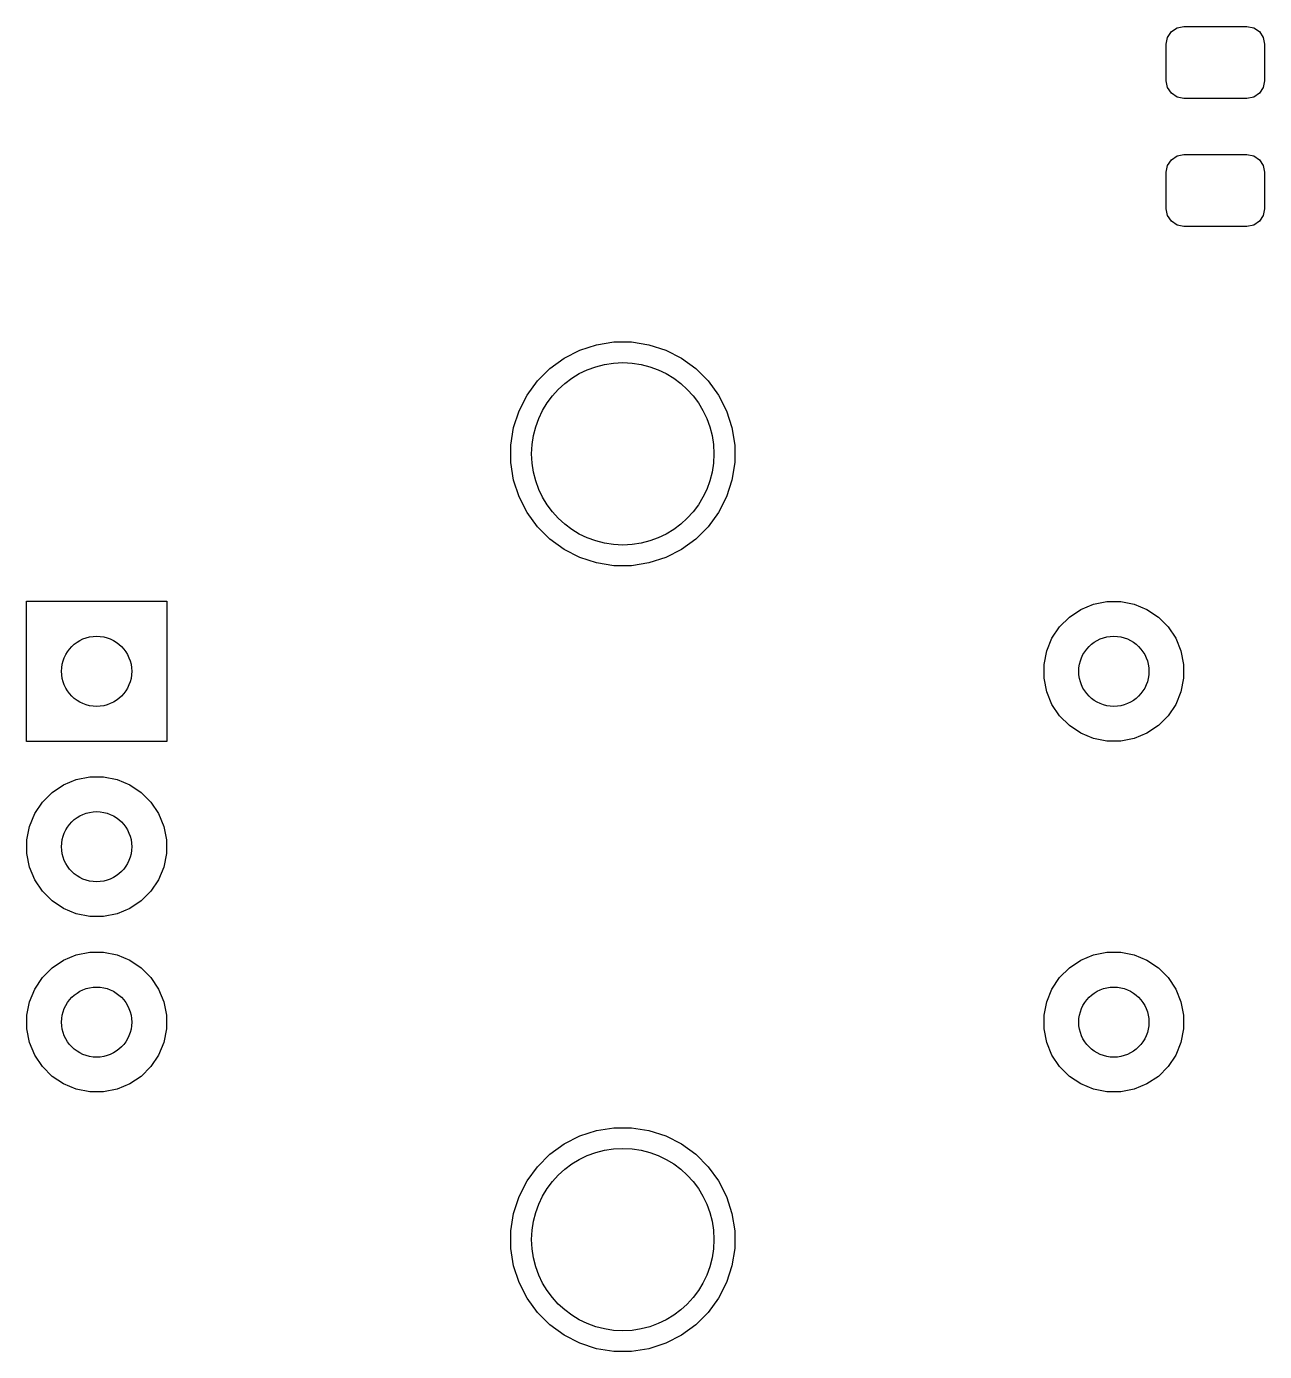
# Model space of a CAD drawing. Header units: inches. Extents: x 0.71 to 7.54, y -5.09 to -0.82.
# Drawn here: x 5.285 to 5.98, y -1.622 to -0.878 of the extents above; entities that cross this region are included whole.
import ezdxf

# ---------------------------------------------------------------- set-up
doc = ezdxf.new("R2010")
doc.units = ezdxf.units.IN
doc.header["$MEASUREMENT"] = 0
doc.layers.add('BLACK', color=250, linetype='CONTINUOUS')

msp = doc.modelspace()

# ---------------------------------------------------------------- linework, layer by layer
at = {"layer": 'BLACK', "linetype": 'CONTINUOUS'}
for p, q in [((5.9251, -0.88814), (5.92585, -0.88438)), ((5.92585, -0.88438), (5.92799, -0.88118)), ((5.92799, -0.88118), (5.93118, -0.87905)), ((5.93118, -0.87905), (5.93494, -0.8783)), ((5.93494, -0.8783), (5.97038, -0.8783)), ((5.97038, -0.8783), (5.97414, -0.87905)), ((5.97414, -0.87905), (5.97734, -0.88118)), ((5.97734, -0.88118), (5.97947, -0.88438)), ((5.97947, -0.88438), (5.98022, -0.88814)), ((5.9251, -0.90881), (5.9251, -0.88814)), ((5.98022, -0.88814), (5.98022, -0.90881)), ((5.92585, -0.91258), (5.9251, -0.90881)), ((5.92799, -0.91577), (5.92585, -0.91258)), ((5.97947, -0.91258), (5.97734, -0.91577)), ((5.98022, -0.90881), (5.97947, -0.91258)), ((5.93118, -0.9179), (5.92799, -0.91577)), ((5.93494, -0.91865), (5.93118, -0.9179)), ((5.97038, -0.91865), (5.93494, -0.91865)), ((5.97414, -0.9179), (5.97038, -0.91865)), ((5.97734, -0.91577), (5.97414, -0.9179)), ((5.92799, -0.95303), (5.93118, -0.9509)), ((5.93118, -0.9509), (5.93494, -0.95015)), ((5.93494, -0.95015), (5.97038, -0.95015)), ((5.97038, -0.95015), (5.97414, -0.9509)), ((5.97414, -0.9509), (5.97734, -0.95303)), ((5.9251, -0.95999), (5.92585, -0.95623)), ((5.92585, -0.95623), (5.92799, -0.95303)), ((5.97734, -0.95303), (5.97947, -0.95623)), ((5.97947, -0.95623), (5.98022, -0.95999)), ((5.9251, -0.98066), (5.9251, -0.95999)), ((5.98022, -0.95999), (5.98022, -0.98066)), ((5.92585, -0.98443), (5.9251, -0.98066)), ((5.98022, -0.98066), (5.97947, -0.98443)), ((5.92799, -0.98762), (5.92585, -0.98443)), ((5.93118, -0.98975), (5.92799, -0.98762)), ((5.97734, -0.98762), (5.97414, -0.98975)), ((5.97947, -0.98443), (5.97734, -0.98762)), ((5.93494, -0.9905), (5.93118, -0.98975)), ((5.97038, -0.9905), (5.93494, -0.9905)), ((5.97414, -0.98975), (5.97038, -0.9905)), ((5.60537, -1.05686), (5.61514, -1.05531)), ((5.61514, -1.05531), (5.62502, -1.05531)), ((5.62502, -1.05531), (5.63478, -1.05686)), ((5.58717, -1.0644), (5.59597, -1.05991)), ((5.59597, -1.05991), (5.60537, -1.05686)), ((5.63478, -1.05686), (5.64418, -1.05991)), ((5.64418, -1.05991), (5.65299, -1.0644)), ((5.57218, -1.0772), (5.57917, -1.07021)), ((5.57917, -1.07021), (5.58717, -1.0644)), ((5.65299, -1.0644), (5.66099, -1.07021)), ((5.66099, -1.07021), (5.66798, -1.0772)), ((5.56637, -1.0852), (5.57218, -1.0772)), ((5.66798, -1.0772), (5.67379, -1.0852)), ((5.56188, -1.094), (5.56637, -1.0852)), ((5.67379, -1.0852), (5.67828, -1.094)), ((5.55883, -1.1034), (5.56188, -1.094)), ((5.67828, -1.094), (5.68133, -1.1034)), ((5.55728, -1.11317), (5.55883, -1.1034)), ((5.68133, -1.1034), (5.68288, -1.11317)), ((5.55728, -1.12305), (5.55728, -1.11317)), ((5.68288, -1.11317), (5.68288, -1.12305)), ((5.55883, -1.13282), (5.55728, -1.12305)), ((5.68288, -1.12305), (5.68133, -1.13282)), ((5.56188, -1.14222), (5.55883, -1.13282)), ((5.68133, -1.13282), (5.67828, -1.14222)), ((5.56637, -1.15102), (5.56188, -1.14222)), ((5.67828, -1.14222), (5.67379, -1.15102)), ((5.57218, -1.15902), (5.56637, -1.15102)), ((5.67379, -1.15102), (5.66798, -1.15902)), ((5.57917, -1.16601), (5.57218, -1.15902)), ((5.66798, -1.15902), (5.66099, -1.16601)), ((5.58717, -1.17182), (5.57917, -1.16601)), ((5.66099, -1.16601), (5.65299, -1.17182)), ((5.59597, -1.17631), (5.58717, -1.17182)), ((5.65299, -1.17182), (5.64418, -1.17631)), ((5.60537, -1.17936), (5.59597, -1.17631)), ((5.61514, -1.18091), (5.60537, -1.17936)), ((5.62502, -1.18091), (5.61514, -1.18091)), ((5.63478, -1.17936), (5.62502, -1.18091)), ((5.64418, -1.17631), (5.63478, -1.17936)), ((5.28543, -1.27953), (5.28543, -1.20079)), ((5.28543, -1.20079), (5.36417, -1.20079)), ((5.36417, -1.20079), (5.36417, -1.27953)), ((5.87711, -1.20544), (5.88424, -1.20248)), ((5.88424, -1.20248), (5.89181, -1.20098)), ((5.89181, -1.20098), (5.89953, -1.20098)), ((5.89953, -1.20098), (5.9071, -1.20248)), ((5.9071, -1.20248), (5.91423, -1.20544)), ((5.86524, -1.21518), (5.87069, -1.20972)), ((5.87069, -1.20972), (5.87711, -1.20544)), ((5.91423, -1.20544), (5.92065, -1.20972)), ((5.92065, -1.20972), (5.9261, -1.21518)), ((5.86095, -1.2216), (5.86524, -1.21518)), ((5.9261, -1.21518), (5.93039, -1.2216)), ((5.85799, -1.22873), (5.86095, -1.2216)), ((5.93039, -1.2216), (5.93334, -1.22873)), ((5.85649, -1.2363), (5.85799, -1.22873)), ((5.93334, -1.22873), (5.93485, -1.2363)), ((5.85649, -1.24402), (5.85649, -1.2363)), ((5.93485, -1.2363), (5.93485, -1.24402)), ((5.85799, -1.25159), (5.85649, -1.24402)), ((5.93485, -1.24402), (5.93334, -1.25159)), ((5.86095, -1.25872), (5.85799, -1.25159)), ((5.93334, -1.25159), (5.93039, -1.25872)), ((5.86524, -1.26513), (5.86095, -1.25872)), ((5.93039, -1.25872), (5.9261, -1.26513)), ((5.87069, -1.27059), (5.86524, -1.26513)), ((5.87711, -1.27488), (5.87069, -1.27059)), ((5.92065, -1.27059), (5.91423, -1.27488)), ((5.9261, -1.26513), (5.92065, -1.27059)), ((5.88424, -1.27783), (5.87711, -1.27488)), ((5.89181, -1.27934), (5.88424, -1.27783)), ((5.9071, -1.27783), (5.89953, -1.27934)), ((5.91423, -1.27488), (5.9071, -1.27783)), ((5.36417, -1.27953), (5.28543, -1.27953)), ((5.89953, -1.27934), (5.89181, -1.27934)), ((5.30624, -1.30386), (5.31337, -1.30091)), ((5.31337, -1.30091), (5.32094, -1.2994)), ((5.32094, -1.2994), (5.32866, -1.2994)), ((5.32866, -1.2994), (5.33623, -1.30091)), ((5.33623, -1.30091), (5.34336, -1.30386)), ((5.29437, -1.31361), (5.29983, -1.30815)), ((5.29983, -1.30815), (5.30624, -1.30386)), ((5.34336, -1.30386), (5.34978, -1.30815)), ((5.34978, -1.30815), (5.35524, -1.31361)), ((5.29008, -1.32002), (5.29437, -1.31361)), ((5.35524, -1.31361), (5.35952, -1.32002)), ((5.28713, -1.32715), (5.29008, -1.32002)), ((5.35952, -1.32002), (5.36248, -1.32715)), ((5.28562, -1.33472), (5.28713, -1.32715)), ((5.36248, -1.32715), (5.36398, -1.33472)), ((5.28562, -1.34244), (5.28562, -1.33472)), ((5.36398, -1.33472), (5.36398, -1.34244)), ((5.28713, -1.35001), (5.28562, -1.34244)), ((5.36398, -1.34244), (5.36248, -1.35001)), ((5.29008, -1.35714), (5.28713, -1.35001)), ((5.36248, -1.35001), (5.35952, -1.35714)), ((5.29437, -1.36356), (5.29008, -1.35714)), ((5.35952, -1.35714), (5.35524, -1.36356)), ((5.29983, -1.36902), (5.29437, -1.36356)), ((5.35524, -1.36356), (5.34978, -1.36902)), ((5.30624, -1.3733), (5.29983, -1.36902)), ((5.31337, -1.37626), (5.30624, -1.3733)), ((5.34336, -1.3733), (5.33623, -1.37626)), ((5.34978, -1.36902), (5.34336, -1.3733)), ((5.32094, -1.37776), (5.31337, -1.37626)), ((5.32866, -1.37776), (5.32094, -1.37776)), ((5.33623, -1.37626), (5.32866, -1.37776)), ((5.31337, -1.39933), (5.32094, -1.39783)), ((5.32094, -1.39783), (5.32866, -1.39783)), ((5.32866, -1.39783), (5.33623, -1.39933)), ((5.88424, -1.39933), (5.89181, -1.39783)), ((5.89181, -1.39783), (5.89953, -1.39783)), ((5.89953, -1.39783), (5.9071, -1.39933)), ((5.29983, -1.40657), (5.30624, -1.40229)), ((5.30624, -1.40229), (5.31337, -1.39933)), ((5.33623, -1.39933), (5.34336, -1.40229)), ((5.34336, -1.40229), (5.34978, -1.40657)), ((5.87069, -1.40657), (5.87711, -1.40229)), ((5.87711, -1.40229), (5.88424, -1.39933)), ((5.9071, -1.39933), (5.91423, -1.40229)), ((5.91423, -1.40229), (5.92065, -1.40657)), ((5.29008, -1.41845), (5.29437, -1.41203)), ((5.29437, -1.41203), (5.29983, -1.40657)), ((5.34978, -1.40657), (5.35524, -1.41203)), ((5.35524, -1.41203), (5.35952, -1.41845)), ((5.86095, -1.41845), (5.86524, -1.41203)), ((5.86524, -1.41203), (5.87069, -1.40657)), ((5.92065, -1.40657), (5.9261, -1.41203)), ((5.9261, -1.41203), (5.93039, -1.41845)), ((5.28713, -1.42558), (5.29008, -1.41845)), ((5.35952, -1.41845), (5.36248, -1.42558)), ((5.85799, -1.42558), (5.86095, -1.41845)), ((5.93039, -1.41845), (5.93334, -1.42558)), ((5.28562, -1.43315), (5.28713, -1.42558)), ((5.36248, -1.42558), (5.36398, -1.43315)), ((5.85649, -1.43315), (5.85799, -1.42558)), ((5.93334, -1.42558), (5.93485, -1.43315)), ((5.28562, -1.44087), (5.28562, -1.43315)), ((5.36398, -1.43315), (5.36398, -1.44087)), ((5.85649, -1.44087), (5.85649, -1.43315)), ((5.93485, -1.43315), (5.93485, -1.44087)), ((5.28713, -1.44844), (5.28562, -1.44087)), ((5.36398, -1.44087), (5.36248, -1.44844)), ((5.85799, -1.44844), (5.85649, -1.44087)), ((5.93485, -1.44087), (5.93334, -1.44844)), ((5.29008, -1.45557), (5.28713, -1.44844)), ((5.36248, -1.44844), (5.35952, -1.45557)), ((5.86095, -1.45557), (5.85799, -1.44844)), ((5.93334, -1.44844), (5.93039, -1.45557)), ((5.29437, -1.46198), (5.29008, -1.45557)), ((5.35952, -1.45557), (5.35524, -1.46198)), ((5.86524, -1.46198), (5.86095, -1.45557)), ((5.93039, -1.45557), (5.9261, -1.46198)), ((5.29983, -1.46744), (5.29437, -1.46198)), ((5.35524, -1.46198), (5.34978, -1.46744)), ((5.87069, -1.46744), (5.86524, -1.46198)), ((5.9261, -1.46198), (5.92065, -1.46744)), ((5.30624, -1.47173), (5.29983, -1.46744)), ((5.31337, -1.47468), (5.30624, -1.47173)), ((5.34336, -1.47173), (5.33623, -1.47468)), ((5.34978, -1.46744), (5.34336, -1.47173)), ((5.87711, -1.47173), (5.87069, -1.46744)), ((5.88424, -1.47468), (5.87711, -1.47173)), ((5.91423, -1.47173), (5.9071, -1.47468)), ((5.92065, -1.46744), (5.91423, -1.47173)), ((5.32094, -1.47619), (5.31337, -1.47468)), ((5.32866, -1.47619), (5.32094, -1.47619)), ((5.33623, -1.47468), (5.32866, -1.47619)), ((5.89181, -1.47619), (5.88424, -1.47468)), ((5.89953, -1.47619), (5.89181, -1.47619)), ((5.9071, -1.47468), (5.89953, -1.47619)), ((5.58717, -1.50535), (5.59597, -1.50086)), ((5.59597, -1.50086), (5.60537, -1.4978)), ((5.60537, -1.4978), (5.61514, -1.49626)), ((5.61514, -1.49626), (5.62502, -1.49626)), ((5.62502, -1.49626), (5.63478, -1.4978)), ((5.63478, -1.4978), (5.64418, -1.50086)), ((5.64418, -1.50086), (5.65299, -1.50535)), ((5.57917, -1.51116), (5.58717, -1.50535)), ((5.65299, -1.50535), (5.66099, -1.51116)), ((5.57218, -1.51814), (5.57917, -1.51116)), ((5.66099, -1.51116), (5.66798, -1.51814)), ((5.56637, -1.52614), (5.57218, -1.51814)), ((5.66798, -1.51814), (5.67379, -1.52614)), ((5.56188, -1.53495), (5.56637, -1.52614)), ((5.67379, -1.52614), (5.67828, -1.53495)), ((5.55883, -1.54435), (5.56188, -1.53495)), ((5.67828, -1.53495), (5.68133, -1.54435)), ((5.55728, -1.55411), (5.55883, -1.54435)), ((5.68133, -1.54435), (5.68288, -1.55411)), ((5.55728, -1.564), (5.55728, -1.55411)), ((5.68288, -1.55411), (5.68288, -1.564)), ((5.55883, -1.57376), (5.55728, -1.564)), ((5.68288, -1.564), (5.68133, -1.57376)), ((5.56188, -1.58316), (5.55883, -1.57376)), ((5.68133, -1.57376), (5.67828, -1.58316)), ((5.56637, -1.59197), (5.56188, -1.58316)), ((5.67828, -1.58316), (5.67379, -1.59197)), ((5.57218, -1.59997), (5.56637, -1.59197)), ((5.67379, -1.59197), (5.66798, -1.59997)), ((5.57917, -1.60695), (5.57218, -1.59997)), ((5.66798, -1.59997), (5.66099, -1.60695)), ((5.58717, -1.61276), (5.57917, -1.60695)), ((5.59597, -1.61725), (5.58717, -1.61276)), ((5.65299, -1.61276), (5.64418, -1.61725)), ((5.66099, -1.60695), (5.65299, -1.61276)), ((5.60537, -1.62031), (5.59597, -1.61725)), ((5.61514, -1.62185), (5.60537, -1.62031)), ((5.63478, -1.62031), (5.62502, -1.62185)), ((5.64418, -1.61725), (5.63478, -1.62031)), ((5.62502, -1.62185), (5.61514, -1.62185))]:
    msp.add_line(p, q, dxfattribs=at)
at = {"layer": 'BLACK'}
for centre, radius in [((5.62008, -1.11811), 0.05118), ((5.3248, -1.24016), 0.01969), ((5.89567, -1.24016), 0.01969), ((5.3248, -1.33858), 0.01969), ((5.3248, -1.43701), 0.01969), ((5.89567, -1.43701), 0.01969), ((5.62008, -1.55906), 0.05118)]:
    msp.add_circle(centre, radius, dxfattribs=at)
at = {"layer": 'WHITE'}
for centre, radius in [((5.62008, -1.11811), 0.05118), ((5.3248, -1.24016), 0.01969), ((5.89567, -1.24016), 0.01969), ((5.3248, -1.33858), 0.01969), ((5.3248, -1.43701), 0.01969), ((5.89567, -1.43701), 0.01969), ((5.62008, -1.55906), 0.05118)]:
    msp.add_circle(centre, radius, dxfattribs=at)

doc.saveas('drawing.dxf')
